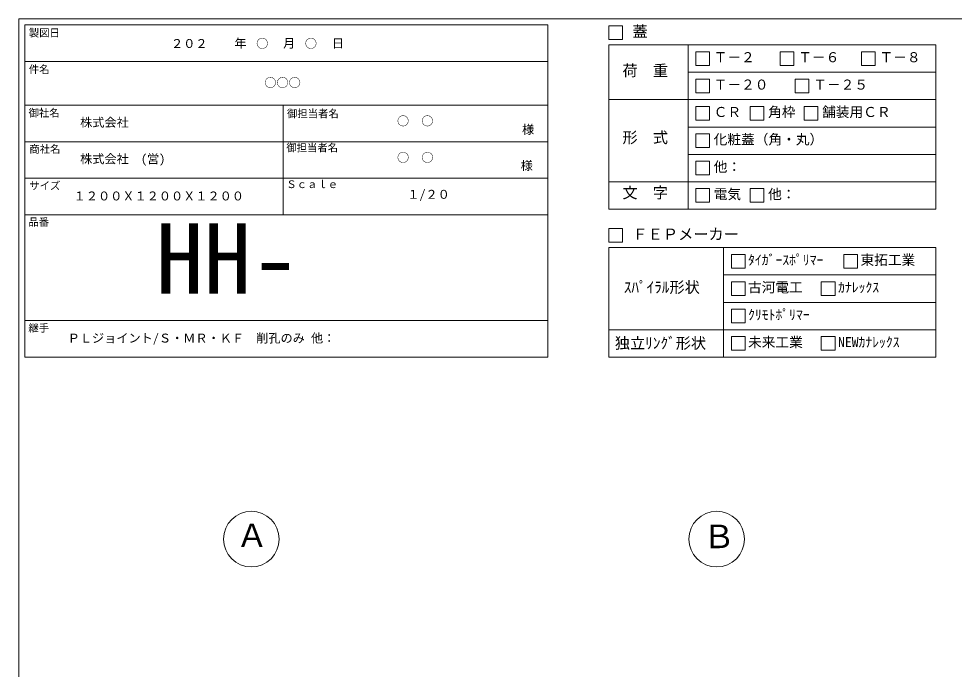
# Model space of a CAD drawing. Units: millimetres, scale not verified. Extents: x -6420 to 6420, y -3044 to 3044.
# Drawn here: x -1740 to 2362, y 194 to 3044 of the extents above; entities that cross this region are included whole.
import ezdxf
from ezdxf.enums import TextEntityAlignment as Align

# ---------------------------------------------------------------- set-up
doc = ezdxf.new("R2010")
doc.units = ezdxf.units.MM
doc.header["$LTSCALE"] = 20
for name, color, linetype, lineweight in [('0-2_waku', 7, 'Continuous', 18), ('0-3_gaikei', 7, 'Continuous', 18), ('0-D_文字１', 7, 'Continuous', 18), ('1-4_文字２', 7, 'Continuous', 5)]:
    doc.layers.add(name, color=color, linetype=linetype, lineweight=lineweight)
doc.styles.add('ＭＳ ゴシック', font='')
doc.styles.get('ＭＳ ゴシック').set_extended_font_data('MS Gothic')

msp = doc.modelspace()

# ---------------------------------------------------------------- linework, layer by layer
at = {"layer": '0-2_waku'}
for p, q in [((-1739.51, 3043.52), (-1739.51, -2656.48)), ((-1739.51, 3043.52), (6420.49, 3043.52)), ((-1712.84, 3016.85), (-1712.84, 1560.85)), ((-1712.84, 3016.85), (580.49, 3016.85)), ((-1712.84, 3016.85), (-1712.84, 1560.85)), ((-1712.84, 3016.85), (580.49, 3016.85)), ((-1712.84, 3016.85), (-1712.84, 1560.85)), ((580.49, 3016.85), (580.49, 1560.85)), ((847.16, 2929.15), (2280.49, 2929.15)), ((847.16, 2929.15), (847.16, 2209.15)), ((1194.71, 2929.15), (1194.71, 2209.15)), ((2280.49, 2929.15), (2280.49, 2209.15)), ((-1712.84, 2856.85), (580.49, 2856.85)), ((-1712.84, 2856.85), (580.49, 2856.85)), ((-1712.84, 2856.85), (580.49, 2856.85)), ((-1712.84, 2856.85), (580.49, 2856.85)), ((1194.71, 2809.15), (2280.49, 2809.15)), ((847.16, 2689.15), (2280.49, 2689.15)), ((-1712.84, 2664.85), (580.49, 2664.85)), ((-1712.84, 2664.85), (580.49, 2664.85)), ((-579.51, 2664.85), (-579.51, 2184.85)), ((1194.71, 2569.15), (2280.49, 2569.15)), ((-1712.84, 2504.85), (580.49, 2504.85)), ((1194.71, 2449.15), (2280.49, 2449.15)), ((-1712.84, 2344.85), (580.49, 2344.85)), ((847.16, 2329.15), (2280.49, 2329.15)), ((-1712.84, 2184.85), (580.49, 2184.85)), ((847.16, 2209.15), (2280.49, 2209.15)), ((847.16, 2040.85), (2280.49, 2040.85)), ((847.16, 2040.85), (847.16, 1560.85)), ((1350.91, 2040.85), (1350.91, 1560.85)), ((2280.49, 2040.85), (2280.49, 1560.85)), ((1350.91, 1920.85), (2280.49, 1920.85)), ((1350.91, 1800.85), (2280.49, 1800.85)), ((-1712.84, 1720.85), (580.49, 1720.85)), ((847.16, 1680.85), (2280.49, 1680.85)), ((-1712.84, 1560.85), (580.49, 1560.85)), ((847.16, 1560.85), (2280.49, 1560.85)), ((847.16, 1560.85), (2280.49, 1560.85))]:
    msp.add_line(p, q, dxfattribs=at)
at = {"layer": '0-3_gaikei'}
for centre in [(-719.51, 763.85), (1320.49, 763.85)]:
    msp.add_circle(centre, 121.88, dxfattribs=at)
at = {"layer": '0-D_文字１'}
for p, q in [((847.16, 3012.9), (847.16, 2952.9)), ((847.16, 2952.9), (907.16, 2952.9)), ((1228.45, 2899.15), (1288.45, 2899.15)), ((1228.45, 2899.15), (1228.45, 2839.15)), ((1228.45, 2899.15), (1228.45, 2839.15)), ((1228.45, 2899.15), (1288.45, 2899.15)), ((1228.45, 2899.15), (1228.45, 2839.15)), ((1228.45, 2899.15), (1288.45, 2899.15)), ((1288.45, 2899.15), (1288.45, 2839.15)), ((1288.45, 2899.15), (1288.45, 2839.15)), ((1288.45, 2899.15), (1288.45, 2839.15)), ((1599.23, 2899.15), (1659.23, 2899.15)), ((1599.23, 2899.15), (1599.23, 2839.15)), ((1659.23, 2899.15), (1659.23, 2839.15)), ((1955.5, 2899.15), (2015.5, 2899.15)), ((1955.5, 2899.15), (1955.5, 2839.15)), ((2015.5, 2899.15), (2015.5, 2839.15)), ((1228.45, 2839.15), (1288.45, 2839.15)), ((1228.45, 2839.15), (1288.45, 2839.15)), ((1228.45, 2839.15), (1288.45, 2839.15)), ((1599.23, 2839.15), (1659.23, 2839.15)), ((1955.5, 2839.15), (2015.5, 2839.15)), ((1228.45, 2779.15), (1288.45, 2779.15)), ((1228.45, 2779.15), (1228.45, 2719.15)), ((1288.45, 2779.15), (1288.45, 2719.15)), ((1665.09, 2779.15), (1725.09, 2779.15)), ((1665.09, 2779.15), (1665.09, 2719.15)), ((1725.09, 2779.15), (1725.09, 2719.15)), ((1228.45, 2719.15), (1288.45, 2719.15)), ((1665.09, 2719.15), (1725.09, 2719.15)), ((1228.45, 2659.15), (1288.45, 2659.15)), ((1228.45, 2659.15), (1228.45, 2599.15)), ((1228.45, 2659.15), (1228.45, 2599.15)), ((1288.45, 2659.15), (1288.45, 2599.15)), ((1288.45, 2659.15), (1288.45, 2599.15)), ((1467.11, 2659.15), (1527.11, 2659.15)), ((1467.11, 2659.15), (1467.11, 2599.15)), ((1527.11, 2659.15), (1527.11, 2599.15)), ((1703.78, 2659.15), (1763.78, 2659.15)), ((1703.78, 2659.15), (1703.78, 2599.15)), ((1763.78, 2659.15), (1763.78, 2599.15)), ((1228.45, 2599.15), (1288.45, 2599.15)), ((1228.45, 2599.15), (1288.45, 2599.15)), ((1467.11, 2599.15), (1527.11, 2599.15)), ((1703.78, 2599.15), (1763.78, 2599.15)), ((1228.45, 2539.15), (1228.45, 2479.15)), ((1288.45, 2539.15), (1288.45, 2479.15)), ((1228.45, 2479.15), (1288.45, 2479.15)), ((1228.45, 2419.15), (1288.45, 2419.15)), ((1228.45, 2419.15), (1228.45, 2359.15)), ((1228.45, 2419.15), (1228.45, 2359.15)), ((1288.45, 2419.15), (1288.45, 2359.15)), ((1288.45, 2419.15), (1288.45, 2359.15)), ((1228.45, 2359.15), (1288.45, 2359.15)), ((1228.45, 2359.15), (1288.45, 2359.15)), ((1228.45, 2299.15), (1228.45, 2239.15)), ((1467.11, 2299.15), (1467.11, 2239.15)), ((1228.45, 2239.15), (1288.45, 2239.15)), ((1467.11, 2239.15), (1527.11, 2239.15)), ((847.16, 2124.6), (847.16, 2064.6)), ((847.16, 2064.6), (907.16, 2064.6)), ((1384.65, 2010.85), (1384.65, 1950.85)), ((1877.43, 2010.85), (1937.43, 2010.85)), ((1877.43, 2010.85), (1877.43, 1950.85)), ((1877.43, 2010.85), (1937.43, 2010.85)), ((1877.43, 2010.85), (1877.43, 1950.85)), ((1877.43, 2010.85), (1937.43, 2010.85)), ((1877.43, 2010.85), (1877.43, 1950.85)), ((1937.43, 2010.85), (1937.43, 1950.85)), ((1937.43, 2010.85), (1937.43, 1950.85)), ((1937.43, 2010.85), (1937.43, 1950.85)), ((1384.65, 1950.85), (1444.65, 1950.85)), ((1877.43, 1950.85), (1937.43, 1950.85)), ((1877.43, 1950.85), (1937.43, 1950.85)), ((1877.43, 1950.85), (1937.43, 1950.85)), ((1384.65, 1890.85), (1444.65, 1890.85)), ((1384.65, 1890.85), (1384.65, 1830.85)), ((1444.65, 1890.85), (1444.65, 1830.85)), ((1779.19, 1890.85), (1779.19, 1830.85)), ((1384.65, 1830.85), (1444.65, 1830.85)), ((1779.19, 1830.85), (1839.19, 1830.85)), ((1384.65, 1770.85), (1384.65, 1710.85)), ((1384.65, 1710.85), (1444.65, 1710.85)), ((1384.65, 1650.85), (1444.65, 1650.85)), ((1384.65, 1650.85), (1384.65, 1590.85)), ((1444.65, 1650.85), (1444.65, 1590.85)), ((1779.19, 1650.85), (1839.19, 1650.85)), ((1779.19, 1650.85), (1779.19, 1590.85)), ((1839.19, 1650.85), (1839.19, 1590.85)), ((1384.65, 1590.85), (1444.65, 1590.85)), ((1779.19, 1590.85), (1839.19, 1590.85))]:
    msp.add_line(p, q, dxfattribs=at)
for points in [[(847.16, 3012.9), (907.16, 3012.9), (907.16, 2952.9)], [(847.16, 3012.9), (907.16, 3012.9), (907.16, 2952.9)], [(1228.45, 2659.15), (1288.45, 2659.15), (1288.45, 2599.15)], [(1228.45, 2659.15), (1228.45, 2599.15), (1288.45, 2599.15)], [(1228.45, 2539.15), (1288.45, 2539.15), (1288.45, 2479.15)], [(1228.45, 2419.15), (1288.45, 2419.15), (1288.45, 2359.15)], [(1228.45, 2419.15), (1228.45, 2359.15), (1288.45, 2359.15)], [(1228.45, 2299.15), (1288.45, 2299.15), (1288.45, 2239.15)], [(1467.11, 2299.15), (1527.11, 2299.15), (1527.11, 2239.15)], [(847.16, 2124.6), (907.16, 2124.6), (907.16, 2064.6)], [(1384.65, 2010.85), (1444.65, 2010.85), (1444.65, 1950.85)], [(1779.19, 1890.85), (1839.19, 1890.85), (1839.19, 1830.85)], [(1384.65, 1770.85), (1444.65, 1770.85), (1444.65, 1710.85)]]:
    msp.add_lwpolyline(points, dxfattribs=at)

# ---------------------------------------------------------------- texts
at = {"layer": '0-D_文字１', "style": 'ＭＳ ゴシック'}
for s, height, p in [('製図日', 33.24, (-1695.15, 2954.92)), ('蓋', 48.88, (951.27, 2949.01)), ('\u3000\u3000年\u3000\u3000\u3000月\u3000\u3000\u3000日', 39.1, (-900.43, 2904.78)), ('Ｔ－２', 43.99, (1307.3, 2839.8)), ('Ｔ－６', 43.99, (1678.08, 2839.8)), ('Ｔ－８', 43.99, (2034.36, 2839.8)), ('件名', 33.24, (-1695.15, 2794.92)), ('荷\u3000重', 48.88, (907.11, 2777.41)), ('Ｔ－２０', 43.99, (1307.3, 2719.8)), ('Ｔ－２５', 43.99, (1743.95, 2719.8)), ('御社名', 33.24, (-1696.45, 2604.25)), ('御担当者名', 33.24, (-563.23, 2601.3)), ('御担当者名', 33.24, (-563.23, 2601.3)), ('ＣＲ', 43.99, (1307.3, 2599.8)), ('角枠', 43.99, (1545.97, 2599.8)), ('舗装用ＣＲ', 43.99, (1782.64, 2599.8)), ('様', 39.1, (467.09, 2527.3)), ('形\u3000式', 48.88, (907.11, 2484.13)), ('化粧蓋（角・丸）', 43.99, (1307.3, 2479.8)), ('商社名', 33.24, (-1692.97, 2445.53)), ('御担当者名', 33.24, (-566.19, 2451.56)), ('様', 39.1, (461.1, 2368.74)), ('他：', 43.99, (1307.3, 2359.8)), ('サイズ', 33.24, (-1692.97, 2285.53)), ('Ｓｃａｌｅ', 33.24, (-566.19, 2291.56)), ('文\u3000字', 48.88, (907.11, 2242.15)), ('電気', 43.99, (1307.3, 2239.8)), ('他：', 43.99, (1545.97, 2239.8)), ('１２００Ｘ１２００Ｘ１２００', 39.1, (-1498.55, 2235.74)), ('１/２０', 39.1, (-36.11, 2242.87)), ('品番', 33.24, (-1696.97, 2126)), ('HH-', 307.9, (-1138.54, 1747.3)), ('ＦＥＰメーカー', 48.88, (951.27, 2060.71)), ('ﾀｲｶﾞｰｽﾎﾟﾘﾏｰ', 43.99, (1457.94, 1951.5)), ('東拓工業', 43.99, (1950.72, 1951.5)), ('ｽﾊﾟｲﾗﾙ形状', 48.88, (913.31, 1827.97)), ('古河電工', 43.99, (1457.94, 1831.5)), ('ｶﾅﾚｯｸｽ', 43.99, (1852.48, 1831.5)), ('ｸﾘﾓﾄﾎﾟﾘﾏｰ', 43.99, (1457.94, 1711.5)), ('継手', 33.24, (-1696.97, 1662)), ('ＰＬジョイント/Ｓ・ＭＲ・ＫＦ\u3000削孔のみ 他：', 39.1, (-1524.86, 1613.12)), ('独立ﾘﾝｸﾞ形状', 48.88, (873.94, 1583.33)), ('未来工業', 43.99, (1457.94, 1591.5)), ('NEWｶﾅﾚｯｸｽ', 43.99, (1852.48, 1591.5)), ('Ａ', 103.1, (-787.03, 697.73)), ('Ｂ', 103.1, (1260.31, 693.09))]:
    msp.add_text(s, height=height, dxfattribs=at).set_placement(p, align=Align.BOTTOM_LEFT)
at = {"layer": '1-4_文字２', "style": 'ＭＳ ゴシック'}
for s, p in [('\u3000\u3000２０２\u3000\u3000\u3000\u3000○\u3000\u3000\u3000○', (-1178.4, 2903.74)), ('○○○', (-662.82, 2731.97)), ('株式会社', (-1470.18, 2558.3)), ('○\u3000○', (-81.13, 2564.14)), ('株式会社\u3000(営)', (-1470.18, 2398.3)), ('○\u3000○', (-81.13, 2404.14))]:
    msp.add_text(s, height=39.1, dxfattribs=at).set_placement(p, align=Align.BOTTOM_LEFT)

doc.saveas('drawing.dxf')
